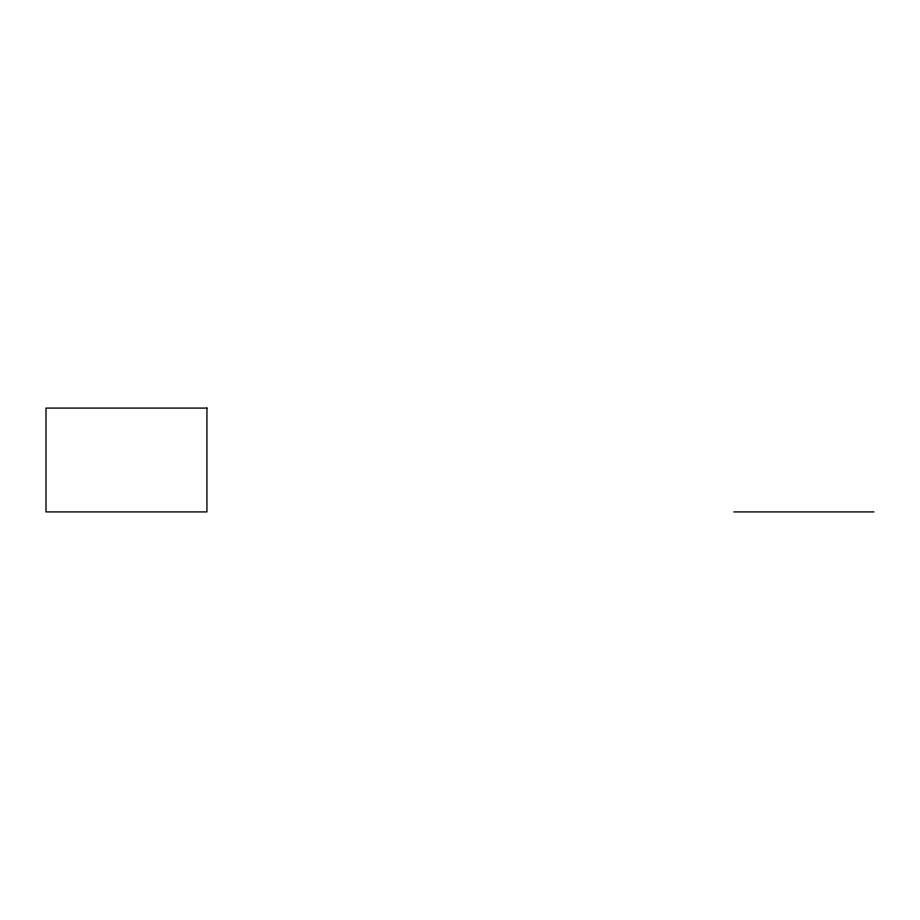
<?xml version="1.0" encoding="UTF-8"?>
<svg xmlns="http://www.w3.org/2000/svg" width="920" height="920" viewBox="0 0 920 920"><rect width="100%" height="100%" fill="white"/><g stroke="black" fill="none" stroke-linecap="round" stroke-linejoin="round"><path stroke-width="1.38" d="M733.827 511.911L874 511.911M206.931 408.089L46 408.089L46 511.911L206.931 511.911L206.931 408.089"/></g></svg>
